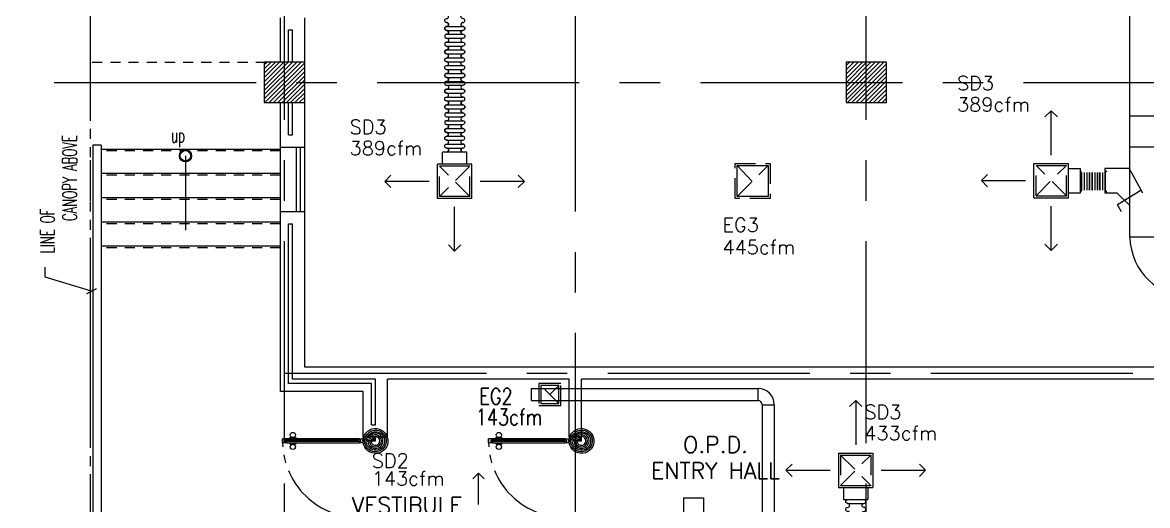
# Model space of a CAD drawing. Extents: x 417866230.2 to 417866327.8, y 43498045.5 to 43498135.4.
# Drawn here: x 417866238.55 to 417866252.48, y 43498079.47 to 43498085.44 of the extents above; entities that cross this region are included whole.
import ezdxf
from ezdxf.enums import TextEntityAlignment as Align

# ---------------------------------------------------------------- set-up
doc = ezdxf.new("R2010")
doc.units = 0
doc.header["$MEASUREMENT"] = 0
for name, pattern in [('CENTERX2', [4, 2.5, -0.5, 0.5, -0.5]), ('HIDDEN', [0.375, 0.25, -0.125]), ('HIDDEN2', [0.1875, 0.125, -0.0625])]:
    doc.linetypes.add(name, pattern=pattern)
doc.layers.get('0').update_dxf_attribs({"linetype": 'CONTINUOUS'})
for name, color, linetype in [('AXES', 11, 'CENTERX2'), ('CANOPY-LN', 9, 'CONTINUOUS'), ('COL', 9, 'CONTINUOUS'), ('DOOR', 9, 'CONTINUOUS'), ('DUCT', 6, 'CONTINUOUS'), ('EXDUCT', 10, 'CONTINUOUS'), ('Handrail', 9, 'CONTINUOUS'), ('HAT', 12, 'CONTINUOUS'), ('INSUL', 9, 'CONTINUOUS'), ('M-AC-FLEX', 3, 'CONTINUOUS'), ('M-EGU.', 2, 'CONTINUOUS'), ('RM-NAME', 9, 'CONTINUOUS'), ('SCD', 2, 'CONTINUOUS'), ('STR', 9, 'CONTINUOUS'), ('WALL', 4, 'CONTINUOUS'), ('WIN', 9, 'CONTINUOUS')]:
    doc.layers.add(name, color=color, linetype=linetype)
doc.styles.add('ROMANS', font='ROMANS.shx', dxfattribs={"width": 0.6})
doc.dimstyles.new('STANDARD in', dxfattribs={"dimtxt": 0.2, "dimasz": 0.1, "dimexe": 0.07, "dimexo": 0.05, "dimgap": 0.1, "dimtad": 1, "dimdec": 0, "dimlfac": 1000, "dimzin": 0, "dimdsep": 46, "dimtxsty": 'ROMANS', "dimblk": 'ARCHTICK', "dimcen": 0.05, "dimdle": 0.05, "dimclrd": 4, "dimclre": 4, "dimclrt": 2, "dimadec": 0, "dimazin": 0, "dimtfac": 1, "dimtdec": 0, "dimtmove": 2, "dimatfit": 3, "dimldrblk": 'ARCHTICK', "dimfxl": 0, "dimtolj": 1, "dimtzin": 0, "dimarcsym": 0})

# ---------------------------------------------------------------- blocks, each defined once
blk = doc.blocks.new('A$C010A25D0')
at = {"layer": 'DOOR', "color": 0, "linetype": 'ByBlock'}
for p, q in [((0, 2031), (0, 1981)), ((0, 1981), (0, 2031)), ((50, 2031), (0, 2031)), ((50, 1981), (0, 1981)), ((30, 2014), (30, 1998)), ((50, 2014), (30, 2014)), ((50, 1998), (30, 1998)), ((50, 2031), (50, 2014)), ((50, 1998), (50, 1981)), ((83, 2031), (83, 2038)), ((173, 2038), (83, 2038)), ((83, 1981), (83, 1974)), ((173, 1974), (83, 1974)), ((95, 2038), (95, 2047)), ((95, 2047), (160, 2047)), ((95, 2038), (160, 2038)), ((95, 1974), (95, 1965)), ((95, 1974), (160, 1974)), ((95, 1965), (160, 1965)), ((160, 2038), (160, 2047)), ((160, 1974), (160, 1965)), ((173, 2031), (173, 2038)), ((173, 1981), (173, 1974)), ((950, 2014), (950, 2031)), ((950, 2031), (1000, 2031)), ((970, 2014), (950, 2014)), ((950, 1981), (950, 1998)), ((950, 1998), (970, 1998)), ((1000, 1981), (950, 1981)), ((970, 1998), (970, 2014)), ((1000, 2056), (1000, 2031)), ((1000, 2056), (1150, 2056)), ((1000, 1981), (1000, 2031)), ((1000, 2031), (1050, 2031)), ((1050, 2031), (1050, 2006)), ((1050, 2006), (1150, 2006)), ((1150, 2006), (1150, 2056)), ((95, 147), (160, 147)), ((95, 138), (95, 147)), ((160, 138), (160, 147)), ((50, 131), (0, 131)), ((0, 131), (0, 81)), ((0, 81), (0, 131)), ((50, 81), (0, 81)), ((50, 114), (30, 114)), ((30, 98), (30, 114)), ((50, 98), (30, 98)), ((50, 114), (50, 131)), ((50, 81), (50, 98)), ((173, 138), (83, 138)), ((83, 131), (83, 138)), ((83, 81), (83, 74)), ((173, 74), (83, 74)), ((95, 138), (160, 138)), ((95, 74), (160, 74)), ((95, 74), (95, 65)), ((95, 65), (160, 65)), ((160, 74), (160, 65)), ((173, 131), (173, 138)), ((173, 81), (173, 74)), ((1000, 131), (950, 131)), ((950, 131), (950, 114)), ((950, 114), (970, 114)), ((970, 98), (950, 98)), ((950, 98), (950, 81)), ((950, 81), (1000, 81)), ((970, 114), (970, 98)), ((1000, 131), (1000, 81)), ((1000, 56), (1000, 81)), ((1000, 81), (1050, 81)), ((1000, 56), (1150, 56)), ((1050, 81), (1050, 106)), ((1050, 106), (1150, 106)), ((1150, 106), (1150, 56))]:
    blk.add_line(p, q, dxfattribs=at)
at = {"layer": 'DOOR', "linetype": 'ByBlock'}
for p, q in [((950, 2031), (50, 2031)), ((950, 2014), (50, 2014)), ((950, 1998), (50, 1998)), ((50, 1981), (950, 1981)), ((50, 131), (950, 131)), ((950, 114), (50, 114)), ((950, 98), (50, 98)), ((950, 81), (50, 81)), ((1150, 56), (1000, 56))]:
    blk.add_line(p, q, dxfattribs=at)
at = {"layer": 'DOOR', "color": 9, "linetype": 'ByBlock'}
for p, q in [((1150, 2006), (1037, 2056)), ((1150, 2006), (1050, 2019)), ((1150, 2006), (1110, 2056)), ((1150, 106), (1037, 56)), ((1150, 106), (1050, 93)), ((1150, 106), (1110, 56))]:
    blk.add_line(p, q, dxfattribs=at)
at = {"layer": 'DOOR', "color": 0, "linetype": 'ByBlock'}
for centre in [(128, 2079), (128, 1932), (128, 179), (128, 32)]:
    blk.add_circle(centre, 32.4, dxfattribs=at)
at = {"layer": 'DOOR', "linetype": 'HIDDEN', "ltscale": 0.5}
for centre, start, end in [((951, 2006), 178.494, 272.9568), ((951, 106), 87.0432, 181.506)]:
    blk.add_arc(centre, 951, start, end, dxfattribs=at)
at = {"layer": 'DOOR', "color": 9, "linetype": 'ByBlock'}
for centre, radius, start, end in [((1150, 2006), 154, 161.1053, 166.2858), ((1150, 2006), 134, 158.1598, 169.28), ((1150, 2006), 114, 154.0838, 167.3774), ((1150, 2006), 94.4, 148.0182, 180), ((1150, 2006), 74.4, 137.7764, 180), ((1150, 2006), 54.4, 113.2074, 180), ((1150, 2006), 34.4, 90, 180), ((1150, 2006), 14.4, 90, 180), ((1150, 106), 154, 193.7142, 198.8947), ((1150, 106), 134, 190.72, 201.8402), ((1150, 106), 114, 192.6226, 205.9162), ((1150, 106), 94.4, 180, 211.9818), ((1150, 106), 74.4, 180, 222.2236), ((1150, 106), 54.4, 180, 246.7926), ((1150, 106), 34.4, 180, 270), ((1150, 106), 14.4, 180, 270)]:
    blk.add_arc(centre, radius, start, end, dxfattribs=at)
at = {"layer": 'WALL'}
blk.add_line((1000, 56), (1150, 56), dxfattribs=at)
blk = doc.blocks.new('RM1')
at = {"layer": 'RM-NAME', "style": 'ROMANS'}
for tag, p in [('ROOMNAME1', (0, 324)), ('ROOMNAME2', (0, 0))]:
    blk.add_attdef(tag, text='', height=200, dxfattribs=at).set_placement(p, align=Align.MIDDLE)
blk = doc.blocks.new('*X75')
at = {"color": 0}
for p, q in [((24139, 32306), (24594, 32761)), ((24139, 32359), (24541, 32761)), ((24139, 32412), (24488, 32761)), ((24139, 32465), (24435, 32761)), ((24139, 32518), (24382, 32761)), ((24139, 32571), (24329, 32761)), ((24139, 32625), (24276, 32761)), ((24139, 32678), (24223, 32761)), ((24139, 32731), (24170, 32761)), ((24147, 32261), (24639, 32753)), ((24200, 32261), (24639, 32700)), ((24253, 32261), (24639, 32647)), ((24306, 32261), (24639, 32594)), ((24359, 32261), (24639, 32541)), ((24412, 32261), (24639, 32488)), ((24465, 32261), (24639, 32435)), ((24518, 32261), (24639, 32382)), ((24571, 32261), (24639, 32329)), ((24624, 32261), (24639, 32276))]:
    blk.add_line(p, q, dxfattribs=at)
blk = doc.blocks.new('COL50')
at = {"layer": 'COL'}
blk.add_lwpolyline([(-250, 250), (-250, -250), (250, -250), (250, 250)], close=True, dxfattribs=at)
blk = doc.blocks.new('*X71')
at = {"color": 0}
for p, q in [((31339, 32294), (31806, 32761)), ((31339, 32347), (31753, 32761)), ((31339, 32400), (31700, 32761)), ((31339, 32453), (31647, 32761)), ((31339, 32506), (31594, 32761)), ((31339, 32559), (31541, 32761)), ((31339, 32612), (31488, 32761)), ((31339, 32665), (31435, 32761)), ((31339, 32718), (31382, 32761)), ((31359, 32261), (31839, 32741)), ((31412, 32261), (31839, 32688)), ((31466, 32261), (31839, 32635)), ((31519, 32261), (31839, 32582)), ((31572, 32261), (31839, 32529)), ((31625, 32261), (31839, 32476)), ((31678, 32261), (31839, 32423)), ((31731, 32261), (31839, 32370)), ((31784, 32261), (31839, 32317)), ((31837, 32261), (31839, 32263))]:
    blk.add_line(p, q, dxfattribs=at)

msp = doc.modelspace()

# ---------------------------------------------------------------- linework, layer by layer
at = {"layer": 'AXES'}
for p, q in [((417866239.397, 43498056.238), (417866239.397, 43498134.715)), ((417866241.797, 43498056.238), (417866241.797, 43498134.715)), ((417866248.997, 43498056.238), (417866248.997, 43498134.715)), ((417866245.397, 43498063.102), (417866245.397, 43498121.922)), ((417866230.945, 43498084.702), (417866300.037, 43498084.702)), ((417866241.797, 43498081.102), (417866300.037, 43498081.102))]:
    msp.add_line(p, q, dxfattribs=at)
at = {"layer": 'CANOPY-LN', "linetype": 'HIDDEN2'}
for p, q in [((417866239.397, 43498077.252), (417866239.397, 43498084.952)), ((417866239.417, 43498084.952), (417866241.547, 43498084.952))]:
    msp.add_line(p, q, dxfattribs=at)
at = {"layer": 'DUCT'}
for p, q in [((417866252.26, 43498082.785), (417866252.26, 43498086.602)), ((417866252.96, 43498084.284), (417866252.26, 43498084.284)), ((417866252.96, 43498083.899), (417866252.26, 43498083.899)), ((417866251.95, 43498083.635), (417866251.95, 43498083.335)), ((417866252.25, 43498083.635), (417866251.95, 43498083.635)), ((417866252.25, 43498083.635), (417866252.414, 43498083.333)), ((417866252.25, 43498083.635), (417866252.414, 43498083.333)), ((417866251.95, 43498083.335), (417866252.1, 43498083.335)), ((417866252.25, 43498083.185), (417866252.1, 43498083.335)), ((417866252.25, 43498083.185), (417866252.1, 43498083.335)), ((417866252.397, 43498083.364), (417866252.106, 43498083.188)), ((417866252.397, 43498083.364), (417866252.106, 43498083.188)), ((417866252.158, 43498083.098), (417866252.106, 43498083.188)), ((417866252.158, 43498083.098), (417866252.106, 43498083.188)), ((417866252.96, 43498082.785), (417866252.26, 43498082.785)), ((417866246.734, 43498079.56), (417866246.734, 43498073.514)), ((417866246.734, 43498079.56), (417866246.984, 43498079.56)), ((417866246.984, 43498079.56), (417866246.984, 43498073.514))]:
    msp.add_line(p, q, dxfattribs=at)
msp.add_arc((417866253.031, 43498082.807), 0.772, 181.6103, 270.2681, dxfattribs=at)
at = {"layer": 'EXDUCT', "linetype": 'Continuous'}
for p, q in [((417866244.85, 43498080.913), (417866247.659, 43498080.913)), ((417866244.85, 43498080.913), (417866244.85, 43498080.763)), ((417866247.659, 43498080.763), (417866247.659, 43498080.913)), ((417866244.85, 43498080.763), (417866247.659, 43498080.763)), ((417866247.709, 43498080.713), (417866247.709, 43498072.338)), ((417866247.709, 43498080.713), (417866247.859, 43498080.713)), ((417866247.859, 43498080.713), (417866247.859, 43498072.438))]:
    msp.add_line(p, q, dxfattribs=at)
for radius in [0.2, 0.05]:
    msp.add_arc((417866247.659, 43498080.713), radius, 0, 90, dxfattribs=at)
at = {"layer": 'Handrail'}
for p, q in [((417866239.426, 43498083.923), (417866239.426, 43498078.927)), ((417866239.526, 43498083.923), (417866239.426, 43498083.923)), ((417866239.526, 43498083.923), (417866239.526, 43498078.927))]:
    msp.add_line(p, q, dxfattribs=at)
at = {"layer": 'INSUL'}
for p, q in [((417866241.847, 43498084.952), (417866241.847, 43498085.352)), ((417866241.847, 43498085.352), (417866241.897, 43498085.352)), ((417866241.897, 43498084.952), (417866241.897, 43498085.352)), ((417866241.847, 43498084.052), (417866241.847, 43498084.452)), ((417866241.897, 43498084.052), (417866241.897, 43498084.452)), ((417866241.847, 43498084.052), (417866241.897, 43498084.052)), ((417866241.847, 43498082.952), (417866241.897, 43498082.952)), ((417866241.847, 43498080.977), (417866241.847, 43498082.952)), ((417866241.897, 43498081.027), (417866241.897, 43498082.952)), ((417866242.872, 43498080.977), (417866241.847, 43498080.977)), ((417866242.922, 43498081.027), (417866241.897, 43498081.027)), ((417866242.872, 43498080.465), (417866242.872, 43498080.977)), ((417866242.922, 43498080.465), (417866242.922, 43498081.027)), ((417866242.872, 43498080.465), (417866242.922, 43498080.465))]:
    msp.add_line(p, q, dxfattribs=at)
at = {"layer": 'M-AC-FLEX', "color": 11}
for p, q in [((417866243.804, 43498085.394), (417866244.005, 43498085.394)), ((417866243.804, 43498085.394), (417866244.005, 43498085.394)), ((417866243.804, 43498085.346), (417866244.005, 43498085.346)), ((417866243.804, 43498085.346), (417866244.005, 43498085.346)), ((417866243.804, 43498085.297), (417866244.005, 43498085.297)), ((417866243.804, 43498085.248), (417866244.005, 43498085.248)), ((417866243.804, 43498085.199), (417866244.005, 43498085.199)), ((417866243.804, 43498085.151), (417866244.005, 43498085.151)), ((417866243.804, 43498085.151), (417866244.005, 43498085.151)), ((417866243.804, 43498085.103), (417866244.005, 43498085.103)), ((417866243.804, 43498085.103), (417866244.005, 43498085.103)), ((417866243.804, 43498085.103), (417866244.005, 43498085.103)), ((417866243.804, 43498085.055), (417866244.005, 43498085.055)), ((417866243.804, 43498085.055), (417866244.005, 43498085.055)), ((417866243.804, 43498085.055), (417866244.005, 43498085.055)), ((417866243.804, 43498085.006), (417866244.005, 43498085.006)), ((417866243.804, 43498085.006), (417866244.005, 43498085.006)), ((417866243.804, 43498084.958), (417866244.005, 43498084.958)), ((417866243.804, 43498084.909), (417866244.005, 43498084.909)), ((417866243.804, 43498084.861), (417866244.005, 43498084.861)), ((417866243.804, 43498084.812), (417866244.005, 43498084.812)), ((417866243.804, 43498084.812), (417866244.005, 43498084.812)), ((417866243.804, 43498084.763), (417866244.005, 43498084.763)), ((417866243.804, 43498084.763), (417866244.005, 43498084.763)), ((417866243.804, 43498084.714), (417866244.005, 43498084.714)), ((417866243.804, 43498084.666), (417866244.005, 43498084.666)), ((417866243.804, 43498084.617), (417866244.005, 43498084.617)), ((417866243.804, 43498084.569), (417866244.005, 43498084.569)), ((417866243.804, 43498084.52), (417866244.005, 43498084.52)), ((417866243.804, 43498084.472), (417866244.005, 43498084.472)), ((417866243.804, 43498084.423), (417866244.005, 43498084.423)), ((417866243.804, 43498084.423), (417866244.005, 43498084.423)), ((417866243.804, 43498084.374), (417866244.005, 43498084.374)), ((417866243.804, 43498084.374), (417866244.005, 43498084.374)), ((417866243.804, 43498084.325), (417866244.005, 43498084.325)), ((417866243.804, 43498084.277), (417866244.005, 43498084.277)), ((417866243.804, 43498084.228), (417866244.005, 43498084.228)), ((417866243.804, 43498084.18), (417866244.005, 43498084.18)), ((417866243.804, 43498084.18), (417866244.005, 43498084.18)), ((417866243.804, 43498084.131), (417866244.005, 43498084.131)), ((417866243.804, 43498084.131), (417866244.005, 43498084.131)), ((417866243.804, 43498084.131), (417866244.005, 43498084.131)), ((417866243.804, 43498084.083), (417866244.005, 43498084.083)), ((417866243.804, 43498084.083), (417866244.005, 43498084.083)), ((417866243.804, 43498084.083), (417866244.005, 43498084.083)), ((417866243.804, 43498084.035), (417866244.005, 43498084.035)), ((417866243.804, 43498084.035), (417866244.005, 43498084.035)), ((417866243.804, 43498083.987), (417866244.005, 43498083.987)), ((417866243.804, 43498083.938), (417866244.005, 43498083.938)), ((417866243.804, 43498083.889), (417866244.005, 43498083.889)), ((417866251.663, 43498083.369), (417866251.663, 43498083.587)), ((417866251.663, 43498083.587), (417866251.663, 43498083.369)), ((417866251.695, 43498083.587), (417866251.695, 43498083.369)), ((417866251.695, 43498083.587), (417866251.695, 43498083.369)), ((417866251.728, 43498083.587), (417866251.728, 43498083.369)), ((417866251.728, 43498083.587), (417866251.728, 43498083.369)), ((417866251.76, 43498083.369), (417866251.76, 43498083.587)), ((417866251.76, 43498083.587), (417866251.76, 43498083.369)), ((417866251.76, 43498083.587), (417866251.76, 43498083.369)), ((417866251.76, 43498083.369), (417866251.76, 43498083.587)), ((417866251.792, 43498083.587), (417866251.792, 43498083.369)), ((417866251.792, 43498083.369), (417866251.792, 43498083.587)), ((417866251.792, 43498083.369), (417866251.792, 43498083.587)), ((417866251.792, 43498083.587), (417866251.792, 43498083.369)), ((417866251.825, 43498083.587), (417866251.825, 43498083.369)), ((417866251.825, 43498083.587), (417866251.825, 43498083.369)), ((417866251.858, 43498083.587), (417866251.858, 43498083.369)), ((417866251.858, 43498083.587), (417866251.858, 43498083.369)), ((417866251.858, 43498083.369), (417866251.858, 43498083.587)), ((417866251.858, 43498083.587), (417866251.858, 43498083.369)), ((417866251.858, 43498083.587), (417866251.858, 43498083.369)), ((417866251.858, 43498083.369), (417866251.858, 43498083.587)), ((417866251.89, 43498083.369), (417866251.89, 43498083.587)), ((417866251.89, 43498083.587), (417866251.89, 43498083.369)), ((417866251.89, 43498083.587), (417866251.89, 43498083.369)), ((417866251.89, 43498083.369), (417866251.89, 43498083.587)), ((417866251.89, 43498083.587), (417866251.89, 43498083.369)), ((417866251.89, 43498083.587), (417866251.89, 43498083.369)), ((417866251.923, 43498083.587), (417866251.923, 43498083.369)), ((417866251.923, 43498083.587), (417866251.923, 43498083.369)), ((417866251.955, 43498083.587), (417866251.955, 43498083.369)), ((417866251.955, 43498083.369), (417866251.955, 43498083.587)), ((417866251.955, 43498083.369), (417866251.955, 43498083.587)), ((417866251.955, 43498083.587), (417866251.955, 43498083.369)), ((417866248.767, 43498079.49), (417866248.968, 43498079.49))]:
    msp.add_line(p, q, dxfattribs=at)
at = {"layer": 'M-AC-FLEX'}
for points in [[(417866243.804, 43498085.394, 1), (417866243.804, 43498085.443, -1), (417866243.804, 43498085.492, 1), (417866243.804, 43498085.541, -0.455807), (417866243.78, 43498085.567, -0.455807)], [(417866244.005, 43498085.394, -1), (417866244.005, 43498085.443, 1), (417866244.005, 43498085.492, -1), (417866244.005, 43498085.541, 0.455807), (417866244.029, 43498085.567, 0.455807)], [(417866243.804, 43498085.443, -1), (417866243.804, 43498085.394, 1), (417866243.804, 43498085.346)], [(417866243.814, 43498085.441, -0.799204), (417866243.804, 43498085.394, 1), (417866243.804, 43498085.346)], [(417866243.814, 43498085.299, 0.799204), (417866243.804, 43498085.346, -1), (417866243.804, 43498085.394)], [(417866243.804, 43498085.297, 1), (417866243.804, 43498085.346, -1), (417866243.804, 43498085.394)], [(417866244.005, 43498085.443, 1), (417866244.005, 43498085.394, -1), (417866244.005, 43498085.346)], [(417866243.995, 43498085.441, 0.799204), (417866244.005, 43498085.394, -1), (417866244.005, 43498085.346)], [(417866243.995, 43498085.299, -0.799204), (417866244.005, 43498085.346, 1), (417866244.005, 43498085.394)], [(417866244.005, 43498085.297, -1), (417866244.005, 43498085.346, 1), (417866244.005, 43498085.394)], [(417866243.804, 43498085.346, -1), (417866243.804, 43498085.297, 1), (417866243.804, 43498085.248, -1), (417866243.804, 43498085.199, 1.018005), (417866243.804, 43498085.151)], [(417866244.005, 43498085.346, 1), (417866244.005, 43498085.297, -1), (417866244.005, 43498085.248, 1), (417866244.005, 43498085.199, -1.018005), (417866244.005, 43498085.151)], [(417866243.804, 43498085.151, -1), (417866243.804, 43498085.103, 1.018005), (417866243.804, 43498085.055)], [(417866243.804, 43498085.006, 1), (417866243.804, 43498085.055, -1.018005), (417866243.804, 43498085.103)], [(417866244.005, 43498085.151, 1), (417866244.005, 43498085.103, -1.018005), (417866244.005, 43498085.055)], [(417866244.005, 43498085.006, -1), (417866244.005, 43498085.055, 1.018005), (417866244.005, 43498085.103)], [(417866243.804, 43498084.812, 1), (417866243.804, 43498084.861, -1), (417866243.804, 43498084.909, 1), (417866243.804, 43498084.958, -1.018005), (417866243.804, 43498085.006)], [(417866244.005, 43498084.812, -1), (417866244.005, 43498084.861, 1), (417866244.005, 43498084.909, -1), (417866244.005, 43498084.958, 1.018005), (417866244.005, 43498085.006)], [(417866243.804, 43498084.861, -1), (417866243.804, 43498084.812, 1), (417866243.804, 43498084.763)], [(417866243.814, 43498084.858, -0.799204), (417866243.804, 43498084.812, 1), (417866243.804, 43498084.763)], [(417866243.804, 43498084.714, 1), (417866243.804, 43498084.763, -1), (417866243.804, 43498084.812)], [(417866243.814, 43498084.717, 0.799204), (417866243.804, 43498084.763, -1), (417866243.804, 43498084.812)], [(417866244.005, 43498084.861, 1), (417866244.005, 43498084.812, -1), (417866244.005, 43498084.763)], [(417866243.995, 43498084.858, 0.799204), (417866244.005, 43498084.812, -1), (417866244.005, 43498084.763)], [(417866244.005, 43498084.714, -1), (417866244.005, 43498084.763, 1), (417866244.005, 43498084.812)], [(417866243.995, 43498084.717, -0.799204), (417866244.005, 43498084.763, 1), (417866244.005, 43498084.812)], [(417866243.804, 43498084.763, -1), (417866243.804, 43498084.714, 1), (417866243.804, 43498084.666, -1), (417866243.804, 43498084.617, 1.018005), (417866243.804, 43498084.569)], [(417866244.005, 43498084.763, 1), (417866244.005, 43498084.714, -1), (417866244.005, 43498084.666, 1), (417866244.005, 43498084.617, -1.018005), (417866244.005, 43498084.569)], [(417866243.804, 43498084.423, 1), (417866243.804, 43498084.472, -1), (417866243.804, 43498084.52, 1), (417866243.804, 43498084.569, -1.018005), (417866243.804, 43498084.617)], [(417866244.005, 43498084.423, -1), (417866244.005, 43498084.472, 1), (417866244.005, 43498084.52, -1), (417866244.005, 43498084.569, 1.018005), (417866244.005, 43498084.617)], [(417866243.804, 43498084.472, -1), (417866243.804, 43498084.423, 1), (417866243.804, 43498084.374)], [(417866243.814, 43498084.469, -0.799204), (417866243.804, 43498084.423, 1), (417866243.804, 43498084.374)], [(417866243.814, 43498084.328, 0.799204), (417866243.804, 43498084.374, -1), (417866243.804, 43498084.423)], [(417866243.804, 43498084.325, 1), (417866243.804, 43498084.374, -1), (417866243.804, 43498084.423)], [(417866244.005, 43498084.472, 1), (417866244.005, 43498084.423, -1), (417866244.005, 43498084.374)], [(417866243.995, 43498084.469, 0.799204), (417866244.005, 43498084.423, -1), (417866244.005, 43498084.374)], [(417866243.995, 43498084.328, -0.799204), (417866244.005, 43498084.374, 1), (417866244.005, 43498084.423)], [(417866244.005, 43498084.325, -1), (417866244.005, 43498084.374, 1), (417866244.005, 43498084.423)], [(417866243.804, 43498084.374, -1), (417866243.804, 43498084.325, 1), (417866243.804, 43498084.277, -1), (417866243.804, 43498084.228, 1.018005), (417866243.804, 43498084.18)], [(417866244.005, 43498084.374, 1), (417866244.005, 43498084.325, -1), (417866244.005, 43498084.277, 1), (417866244.005, 43498084.228, -1.018005), (417866244.005, 43498084.18)], [(417866243.804, 43498084.18, -1), (417866243.804, 43498084.131, 1.018005), (417866243.804, 43498084.083)], [(417866243.804, 43498084.035, 1), (417866243.804, 43498084.083, -1.018005), (417866243.804, 43498084.131)], [(417866244.005, 43498084.18, 1), (417866244.005, 43498084.131, -1.018005), (417866244.005, 43498084.083)], [(417866244.005, 43498084.035, -1), (417866244.005, 43498084.083, 1.018005), (417866244.005, 43498084.131)], [(417866243.804, 43498083.84, 1), (417866243.804, 43498083.889, -1), (417866243.804, 43498083.938, 1), (417866243.804, 43498083.987, -1.018005), (417866243.804, 43498084.035)], [(417866244.005, 43498083.84, -1), (417866244.005, 43498083.889, 1), (417866244.005, 43498083.938, -1), (417866244.005, 43498083.987, 1.018005), (417866244.005, 43498084.035)], [(417866243.804, 43498083.889, -1), (417866243.804, 43498083.84, 0.024296), (417866243.801, 43498083.84, 0.024296)], [(417866243.814, 43498083.887, -0.799206), (417866243.804, 43498083.84, 0.024296), (417866243.801, 43498083.84, 0.024296)], [(417866244.005, 43498083.889, 1), (417866244.005, 43498083.84, -0.024296), (417866244.007, 43498083.84, -0.024296)], [(417866243.995, 43498083.887, 0.799206), (417866244.005, 43498083.84, -0.024296), (417866244.007, 43498083.84, -0.024296)], [(417866251.649, 43498083.603, -0.377983), (417866251.663, 43498083.587)], [(417866251.663, 43498083.587, 1), (417866251.695, 43498083.587, -1), (417866251.728, 43498083.587)], [(417866251.695, 43498083.587, -1), (417866251.663, 43498083.587)], [(417866251.728, 43498083.587, 1), (417866251.695, 43498083.587)], [(417866251.695, 43498083.587, -1), (417866251.728, 43498083.587)], [(417866251.76, 43498083.587, -1), (417866251.728, 43498083.587, 1), (417866251.695, 43498083.587)], [(417866251.728, 43498083.587, 1), (417866251.76, 43498083.587)], [(417866251.76, 43498083.587, -0.412332), (417866251.744, 43498083.571, -0.412332)], [(417866251.792, 43498083.586, -0.00451), (417866251.792, 43498083.587, 1.018005), (417866251.76, 43498083.587)], [(417866251.76, 43498083.586, 0.00451), (417866251.76, 43498083.587, -1.018005), (417866251.792, 43498083.587)], [(417866251.792, 43498083.587, 1), (417866251.825, 43498083.587, -1), (417866251.858, 43498083.587)], [(417866251.792, 43498083.587, 0.412332), (417866251.809, 43498083.571, 0.412332)], [(417866251.825, 43498083.587, -1), (417866251.792, 43498083.587)], [(417866251.825, 43498083.587, -1), (417866251.858, 43498083.587)], [(417866251.89, 43498083.587, -1), (417866251.858, 43498083.587, 1), (417866251.825, 43498083.587)], [(417866251.858, 43498083.587, 1), (417866251.825, 43498083.587)], [(417866251.858, 43498083.587, 1), (417866251.89, 43498083.587, -1), (417866251.923, 43498083.587)], [(417866251.858, 43498083.587, 1), (417866251.89, 43498083.587)], [(417866251.89, 43498083.587, -1), (417866251.858, 43498083.587)], [(417866251.923, 43498083.587, 1), (417866251.89, 43498083.587)], [(417866251.89, 43498083.587, -1), (417866251.923, 43498083.587)], [(417866251.955, 43498083.587, -1), (417866251.923, 43498083.587, 1), (417866251.89, 43498083.587)], [(417866251.923, 43498083.587, 1), (417866251.955, 43498083.587)], [(417866251.955, 43498083.587, -0.412332), (417866251.939, 43498083.571, -0.412332)], [(417866251.955, 43498083.586, 0.00451), (417866251.955, 43498083.587, -0.493841), (417866251.975, 43498083.603, -0.493841)], [(417866251.975, 43498083.603, 0.493841), (417866251.955, 43498083.587)], [(417866251.663, 43498083.369, -0.377941), (417866251.649, 43498083.353, -0.377941)], [(417866251.649, 43498083.353, 0.367782), (417866251.663, 43498083.368)], [(417866251.663, 43498083.369, -1), (417866251.695, 43498083.369, 1), (417866251.728, 43498083.369)], [(417866251.663, 43498083.369, 0.00451), (417866251.663, 43498083.369, -0.008922), (417866251.663, 43498083.368)], [(417866251.663, 43498083.368, 0.004461), (417866251.663, 43498083.369)], [(417866251.76, 43498083.369, 1), (417866251.728, 43498083.369, -1), (417866251.695, 43498083.369)], [(417866251.76, 43498083.369, 0.412332), (417866251.744, 43498083.385, 0.412332)], [(417866251.76, 43498083.369, -0.00451), (417866251.76, 43498083.369, 0.008922), (417866251.76, 43498083.368)], [(417866251.792, 43498083.369, -0.999838), (417866251.76, 43498083.368)], [(417866251.76, 43498083.368, -0.004461), (417866251.76, 43498083.369)], [(417866251.76, 43498083.369, 0.999838), (417866251.792, 43498083.368)], [(417866251.76, 43498083.368, -0.004461), (417866251.76, 43498083.369)], [(417866251.76, 43498083.369, 0.999838), (417866251.792, 43498083.368)], [(417866251.76, 43498083.369, 0.008922), (417866251.76, 43498083.368)], [(417866251.792, 43498083.369, -0.999838), (417866251.76, 43498083.368)], [(417866251.792, 43498083.369, -0.412332), (417866251.809, 43498083.385, -0.412332)], [(417866251.792, 43498083.369, -1), (417866251.825, 43498083.369, 1), (417866251.858, 43498083.369)], [(417866251.792, 43498083.368, 0.004461), (417866251.792, 43498083.369)], [(417866251.792, 43498083.369, -0.008922), (417866251.792, 43498083.368)], [(417866251.792, 43498083.369, 0.00451), (417866251.792, 43498083.369, -0.008922), (417866251.792, 43498083.368)], [(417866251.792, 43498083.368, 0.004461), (417866251.792, 43498083.369)], [(417866251.89, 43498083.369, 1), (417866251.858, 43498083.369, -1), (417866251.825, 43498083.369)], [(417866251.858, 43498083.369, -1), (417866251.89, 43498083.369, 1), (417866251.923, 43498083.369)], [(417866251.858, 43498083.369, 0.00451), (417866251.858, 43498083.369, -0.008922), (417866251.858, 43498083.368)], [(417866251.858, 43498083.368, 0.004461), (417866251.858, 43498083.369)], [(417866251.858, 43498083.368, 0.004461), (417866251.858, 43498083.369)], [(417866251.858, 43498083.369, -0.008922), (417866251.858, 43498083.368)], [(417866251.955, 43498083.369, 1), (417866251.923, 43498083.369, -1), (417866251.89, 43498083.369)], [(417866251.89, 43498083.369, -0.00451), (417866251.89, 43498083.369, 0.008922), (417866251.89, 43498083.368)], [(417866251.89, 43498083.368, -0.004461), (417866251.89, 43498083.369)], [(417866251.89, 43498083.368, -0.004461), (417866251.89, 43498083.369)], [(417866251.89, 43498083.369, 0.008922), (417866251.89, 43498083.368)], [(417866251.955, 43498083.369, 0.412332), (417866251.939, 43498083.385, 0.412332)], [(417866251.955, 43498083.368, -0.004461), (417866251.955, 43498083.369)], [(417866251.955, 43498083.369, 0.493774), (417866251.975, 43498083.353, 0.493774)], [(417866251.955, 43498083.369, 0.008922), (417866251.955, 43498083.368)], [(417866251.955, 43498083.369, -0.00451), (417866251.955, 43498083.369, 0.008922), (417866251.955, 43498083.368)], [(417866251.955, 43498083.368, -0.004461), (417866251.955, 43498083.369)], [(417866251.955, 43498083.369, 0.493774), (417866251.975, 43498083.353, 0.493774)], [(417866251.975, 43498083.353, -0.48273), (417866251.955, 43498083.368)], [(417866251.975, 43498083.353, -0.48273), (417866251.955, 43498083.368)], [(417866248.767, 43498079.344, 1), (417866248.767, 43498079.393, -1), (417866248.767, 43498079.442, 1), (417866248.767, 43498079.49, -1.018005), (417866248.767, 43498079.538)], [(417866248.968, 43498079.344, -1), (417866248.968, 43498079.393, 1), (417866248.968, 43498079.442, -1), (417866248.968, 43498079.49, 1.018005), (417866248.968, 43498079.538)]]:
    msp.add_lwpolyline(points, format="xyb", dxfattribs=at)
for centre, start, end in [((417866243.804, 43498085.127), 298.4314, 90), ((417866243.804, 43498085.127), 270, 61.5686), ((417866244.005, 43498085.127), 89.9822, 241.5686), ((417866244.005, 43498085.127), 89.9822, 241.5686), ((417866244.005, 43498085.127), 118.4314, 270.0178), ((417866244.005, 43498085.127), 118.4314, 270.0178), ((417866243.804, 43498085.03), 298.4314, 90), ((417866243.804, 43498085.03), 270, 61.5686), ((417866244.005, 43498085.03), 89.9822, 241.5686), ((417866244.005, 43498085.03), 89.9822, 241.5686), ((417866244.005, 43498085.03), 118.4314, 270.0178), ((417866244.005, 43498085.03), 118.4314, 270.0178), ((417866243.804, 43498084.156), 298.4314, 90), ((417866243.804, 43498084.156), 270, 61.5686), ((417866244.005, 43498084.156), 89.9822, 241.5686), ((417866244.005, 43498084.156), 89.9822, 241.5686), ((417866244.005, 43498084.156), 118.4314, 270.0178), ((417866244.005, 43498084.156), 118.4314, 270.0178), ((417866243.804, 43498084.059), 298.4314, 90), ((417866243.804, 43498084.059), 270, 61.5686), ((417866244.005, 43498084.059), 89.9822, 241.5686), ((417866244.005, 43498084.059), 89.9822, 241.5686), ((417866244.005, 43498084.059), 118.4314, 270.0178), ((417866244.005, 43498084.059), 118.4314, 270.0178)]:
    msp.add_arc(centre, 0.0244, start, end, dxfattribs=at)
at = {"layer": 'M-EGU.'}
for p, q in [((417866251.286, 43498084.351), (417866251.209, 43498084.275)), ((417866251.286, 43498083.803), (417866251.286, 43498084.351)), ((417866251.286, 43498084.351), (417866251.362, 43498084.275)), ((417866243.753, 43498083.69), (417866243.753, 43498083.84)), ((417866244.053, 43498083.84), (417866243.753, 43498083.84)), ((417866244.053, 43498083.69), (417866244.053, 43498083.84)), ((417866244.116, 43498083.69), (417866243.69, 43498083.69)), ((417866243.69, 43498083.264), (417866243.69, 43498083.69)), ((417866244.116, 43498083.264), (417866244.116, 43498083.69)), ((417866251.073, 43498083.7), (417866251.499, 43498083.7)), ((417866251.073, 43498083.274), (417866251.073, 43498083.7)), ((417866251.499, 43498083.274), (417866251.499, 43498083.7)), ((417866243.039, 43498083.477), (417866243.115, 43498083.554)), ((417866244.767, 43498083.477), (417866244.69, 43498083.554)), ((417866247.401, 43498083.672), (417866247.782, 43498083.672)), ((417866247.401, 43498083.291), (417866247.401, 43498083.672)), ((417866247.782, 43498083.672), (417866247.782, 43498083.291)), ((417866250.422, 43498083.487), (417866250.498, 43498083.563)), ((417866251.499, 43498083.637), (417866251.649, 43498083.637)), ((417866251.649, 43498083.337), (417866251.649, 43498083.637)), ((417866243.039, 43498083.477), (417866243.115, 43498083.401)), ((417866243.587, 43498083.477), (417866243.039, 43498083.477)), ((417866244.767, 43498083.477), (417866244.218, 43498083.477)), ((417866244.767, 43498083.477), (417866244.69, 43498083.401)), ((417866250.422, 43498083.487), (417866250.97, 43498083.487)), ((417866250.422, 43498083.487), (417866250.498, 43498083.411)), ((417866247.782, 43498083.291), (417866247.401, 43498083.291)), ((417866251.073, 43498083.274), (417866251.499, 43498083.274)), ((417866251.499, 43498083.337), (417866251.649, 43498083.337)), ((417866244.116, 43498083.264), (417866243.69, 43498083.264)), ((417866243.903, 43498082.613), (417866243.903, 43498083.162)), ((417866251.286, 43498082.623), (417866251.286, 43498083.172)), ((417866243.903, 43498082.613), (417866243.826, 43498082.69)), ((417866243.903, 43498082.613), (417866243.979, 43498082.69)), ((417866251.286, 43498082.623), (417866251.209, 43498082.699)), ((417866251.286, 43498082.623), (417866251.362, 43498082.699)), ((417866245.194, 43498080.951), (417866244.969, 43498080.951)), ((417866244.969, 43498080.951), (417866244.969, 43498080.726)), ((417866245.194, 43498080.726), (417866245.194, 43498080.951)), ((417866248.867, 43498080.766), (417866248.791, 43498080.69)), ((417866248.867, 43498080.766), (417866248.944, 43498080.69)), ((417866248.867, 43498080.766), (417866248.867, 43498080.218)), ((417866244.969, 43498080.726), (417866245.194, 43498080.726)), ((417866248.654, 43498080.115), (417866248.654, 43498079.689)), ((417866248.654, 43498080.115), (417866249.08, 43498080.115)), ((417866249.08, 43498080.115), (417866249.08, 43498079.689)), ((417866248.003, 43498079.902), (417866248.08, 43498079.978)), ((417866249.731, 43498079.902), (417866249.655, 43498079.978)), ((417866244.197, 43498079.865), (417866244.126, 43498079.794)), ((417866244.268, 43498079.794), (417866244.197, 43498079.865)), ((417866244.197, 43498079.478), (417866244.197, 43498079.865)), ((417866248.003, 43498079.902), (417866248.08, 43498079.826)), ((417866248.003, 43498079.902), (417866248.552, 43498079.902)), ((417866249.183, 43498079.902), (417866249.731, 43498079.902)), ((417866249.731, 43498079.902), (417866249.655, 43498079.826)), ((417866248.654, 43498079.689), (417866249.08, 43498079.689)), ((417866248.717, 43498079.689), (417866248.717, 43498079.539)), ((417866249.017, 43498079.689), (417866249.017, 43498079.539)), ((417866248.717, 43498079.539), (417866249.017, 43498079.539))]:
    msp.add_line(p, q, dxfattribs=at)
at = {"layer": 'M-EGU.', "linetype": 'HIDDEN'}
for p, q in [((417866247.376, 43498083.697), (417866247.807, 43498083.697)), ((417866247.376, 43498083.266), (417866247.376, 43498083.697)), ((417866247.807, 43498083.697), (417866247.807, 43498083.266)), ((417866244.091, 43498083.665), (417866243.715, 43498083.665)), ((417866243.715, 43498083.289), (417866243.715, 43498083.665)), ((417866244.091, 43498083.665), (417866243.715, 43498083.289)), ((417866244.091, 43498083.289), (417866243.715, 43498083.665)), ((417866244.091, 43498083.289), (417866244.091, 43498083.665)), ((417866247.401, 43498083.291), (417866247.782, 43498083.672)), ((417866251.098, 43498083.299), (417866251.474, 43498083.675)), ((417866251.474, 43498083.299), (417866251.098, 43498083.675)), ((417866251.098, 43498083.675), (417866251.474, 43498083.675)), ((417866251.098, 43498083.299), (417866251.098, 43498083.675)), ((417866251.474, 43498083.299), (417866251.474, 43498083.675)), ((417866244.091, 43498083.289), (417866243.715, 43498083.289)), ((417866251.098, 43498083.299), (417866251.474, 43498083.299)), ((417866247.807, 43498083.266), (417866247.376, 43498083.266)), ((417866245.219, 43498080.976), (417866244.944, 43498080.976)), ((417866244.944, 43498080.976), (417866244.944, 43498080.701)), ((417866245.194, 43498080.726), (417866244.969, 43498080.951)), ((417866245.219, 43498080.701), (417866245.219, 43498080.976)), ((417866244.944, 43498080.701), (417866245.219, 43498080.701)), ((417866248.679, 43498080.09), (417866249.055, 43498079.714)), ((417866248.679, 43498079.714), (417866249.055, 43498080.09)), ((417866248.679, 43498080.09), (417866248.679, 43498079.714)), ((417866248.679, 43498080.09), (417866249.055, 43498080.09)), ((417866249.055, 43498080.09), (417866249.055, 43498079.714)), ((417866248.679, 43498079.714), (417866249.055, 43498079.714))]:
    msp.add_line(p, q, dxfattribs=at)
at = {"layer": 'M-EGU.', "color": 2}
msp.add_line((417866245.194, 43498080.951), (417866245.082, 43498080.838), dxfattribs=at)
at = {"layer": 'SCD', "color": 2}
msp.add_line((417866247.401, 43498083.672), (417866247.584, 43498083.477), dxfattribs=at)
at = {"layer": 'STR'}
for p, q in [((417866241.746, 43498083.873), (417866239.526, 43498083.873)), ((417866240.571, 43498083.793), (417866240.571, 43498082.873)), ((417866241.746, 43498083.573), (417866239.526, 43498083.573)), ((417866241.746, 43498083.273), (417866239.526, 43498083.273)), ((417866241.746, 43498082.973), (417866239.526, 43498082.973)), ((417866241.746, 43498082.673), (417866239.526, 43498082.673))]:
    msp.add_line(p, q, dxfattribs=at)
at = {"layer": 'STR', "linetype": 'HIDDEN2'}
for p, q in [((417866241.746, 43498083.853), (417866239.526, 43498083.853)), ((417866241.746, 43498083.553), (417866239.526, 43498083.553)), ((417866241.746, 43498083.253), (417866239.526, 43498083.253)), ((417866241.746, 43498082.953), (417866239.526, 43498082.953)), ((417866241.746, 43498082.653), (417866239.526, 43498082.653))]:
    msp.add_line(p, q, dxfattribs=at)
at = {"layer": 'STR', "const_width": 0.0215}
msp.add_lwpolyline([(417866240.455, 43498082.873), (417866240.686, 43498082.873), (417866240.571, 43498082.673)], close=True, dxfattribs=at)
at = {"layer": 'STR'}
for radius in [0.075, 0.065]:
    msp.add_circle((417866240.571, 43498083.793), radius, dxfattribs=at)
at = {"layer": 'WALL'}
for p, q in [((417866241.747, 43498084.952), (417866241.747, 43498085.502)), ((417866242.047, 43498084.952), (417866242.047, 43498085.502)), ((417866241.747, 43498083.902), (417866241.747, 43498084.452)), ((417866242.047, 43498083.902), (417866242.047, 43498084.452)), ((417866241.747, 43498083.902), (417866242.047, 43498083.902)), ((417866241.747, 43498083.102), (417866242.047, 43498083.102)), ((417866241.747, 43498080.877), (417866241.747, 43498083.102)), ((417866242.047, 43498081.177), (417866242.047, 43498083.102)), ((417866253.122, 43498081.177), (417866242.047, 43498081.177)), ((417866247.714, 43498081.177), (417866246.672, 43498081.177)), ((417866245.322, 43498081.027), (417866243.072, 43498081.027)), ((417866243.072, 43498080.315), (417866243.072, 43498081.027)), ((417866245.322, 43498081.027), (417866243.672, 43498081.027)), ((417866245.322, 43498080.315), (417866245.322, 43498081.027)), ((417866257.472, 43498081.027), (417866245.472, 43498081.027)), ((417866245.472, 43498080.315), (417866245.472, 43498081.027)), ((417866242.772, 43498080.877), (417866241.747, 43498080.877)), ((417866242.772, 43498080.315), (417866242.772, 43498080.877)), ((417866242.772, 43498080.315), (417866243.072, 43498080.315)), ((417866245.472, 43498080.315), (417866245.322, 43498080.315))]:
    msp.add_line(p, q, dxfattribs=at)
at = {"layer": 'WIN'}
for p, q in [((417866241.747, 43498083.102), (417866241.747, 43498083.902)), ((417866241.947, 43498083.102), (417866241.947, 43498083.902)), ((417866241.997, 43498083.102), (417866241.997, 43498083.902)), ((417866242.047, 43498083.102), (417866242.047, 43498083.902))]:
    msp.add_line(p, q, dxfattribs=at)

# ---------------------------------------------------------------- block references
at = {"layer": 'COL', "xscale": 0.001000000047497451, "yscale": 0.0009999999892897904, "zscale": 0.001}
for p in [(417866241.797, 43498084.702), (417866248.997, 43498084.702)]:
    msp.add_blockref('COL50', p, dxfattribs=at)
at = {"layer": 'DOOR', "xscale": 0.001000000047497451, "yscale": 0.0009999999892897904, "zscale": 0.001}
for p in [(417866241.772, 43498078.259), (417866244.322, 43498078.259)]:
    msp.add_blockref('A$C010A25D0', p, dxfattribs=at)
at = {"layer": 'HAT', "xscale": 0.001000000047497451, "yscale": 0.0009999999892897904, "zscale": 0.001}
for name in ['*X75', '*X71']:
    msp.add_blockref(name, (417866217.408, 43498052.191), dxfattribs=at)
at = {"layer": 'WALL'}
ref = msp.add_blockref('RM1', (417866247.132, 43498079.896), dxfattribs=dict(at, xscale=0.001000000047497451, yscale=0.0009999999892897904, zscale=0.001))
ref.add_attrib('ROOMNAME2', 'ENTRY HALL', dxfattribs={"layer": 'RM-NAME', "height": 0.2, "style": 'ROMANS'}).set_placement((417866247.132, 43498079.896), align=Align.MIDDLE)
ref.add_attrib('ROOMNAME1', 'O.P.D.', dxfattribs={"layer": 'RM-NAME', "height": 0.2, "style": 'ROMANS'}).set_placement((417866247.132, 43498080.219), align=Align.MIDDLE)
ref = msp.add_blockref('RM1', (417866243.316, 43498079.469), dxfattribs=dict(at, xscale=0.001000000047497451, yscale=0.0009999999892897904, zscale=0.001))
ref.add_attrib('ROOMNAME2', 'VESTIBULE', dxfattribs={"layer": 'RM-NAME', "height": 0.2, "style": 'ROMANS'}).set_placement((417866243.316, 43498079.469), align=Align.MIDDLE)

# ---------------------------------------------------------------- texts
at = {"layer": 'CANOPY-LN', "char_height": 0.175, "attachment_point": 6, "rotation": 90, "style": 'ROMANS'}
for s, insert in [('CANOPY ABOVE', (417866239.138, 43498084.049)), ('LINE OF ', (417866238.864, 43498083.137))]:
    msp.add_mtext(s, dxfattribs=dict(at, insert=insert))
at = {"layer": 'CANOPY-LN', "insert": (417866240.393, 43498084.018), "char_height": 0.175, "attachment_point": 4, "style": 'ROMANS'}
msp.add_mtext('up ', dxfattribs=at)
at = {"layer": 'SCD', "style": 'ROMANS'}
for s, p in [('SD3', (417866250.121, 43498084.604)), ('389cfm', (417866250.121, 43498084.341)), ('SD3', (417866242.603, 43498084.063)), ('389cfm', (417866242.603, 43498083.801)), ('EG3', (417866247.218, 43498082.852)), ('445cfm', (417866247.218, 43498082.574)), ('SD3', (417866248.974, 43498080.535)), ('433cfm', (417866248.974, 43498080.273)), ('SD2', (417866242.877, 43498079.933)), ('143cfm', (417866242.877, 43498079.711))]:
    msp.add_text(s, height=0.175, dxfattribs=at).set_placement(p)
at = {"layer": 'SCD', "style": 'ROMANS', "width": 0.8}
for s, p in [('EG2', (417866244.209, 43498080.716)), ('143cfm', (417866244.165, 43498080.46))]:
    msp.add_text(s, height=0.2, dxfattribs=at).set_placement(p)

# ---------------------------------------------------------------- leaders
at = {"layer": 'CANOPY-LN'}
msp.add_leader([(417866239.41, 43498082.117), (417866238.834, 43498082.292), (417866238.834, 43498082.417)], dimstyle='STANDARD in', dxfattribs=at)

doc.saveas('drawing.dxf')
